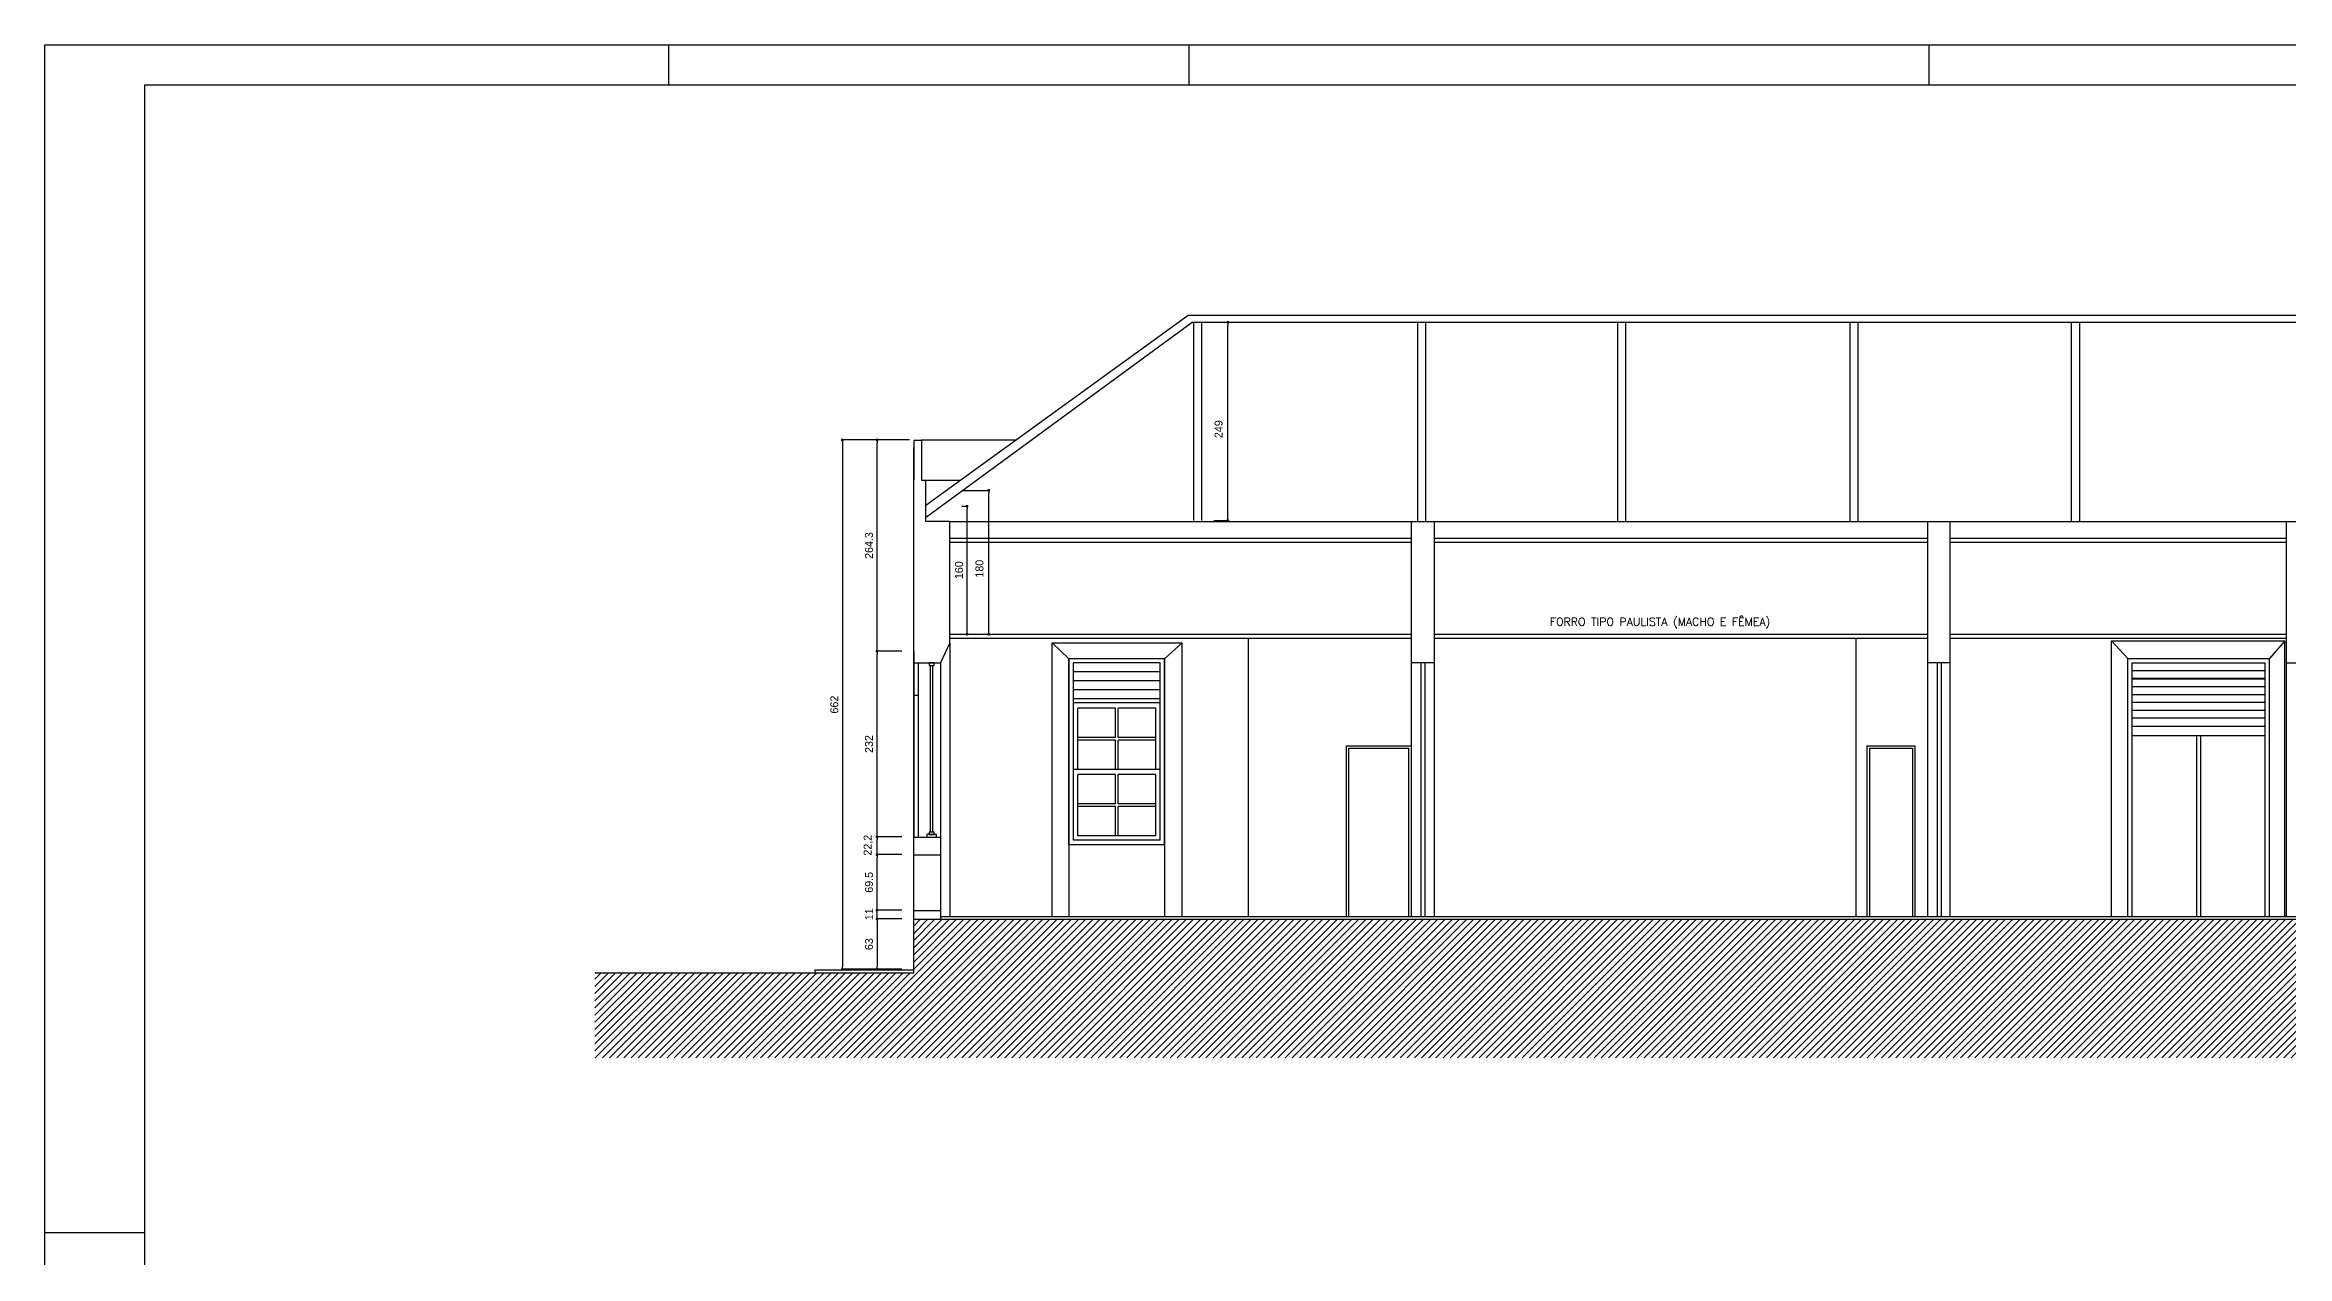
# Model space of a CAD drawing. Extents: x -1098 to 3016, y -832 to 644.
# Drawn here: x 2175 to 2736, y -541 to -238 of the extents above; entities that cross this region are included whole.
import ezdxf

# ---------------------------------------------------------------- set-up
doc = ezdxf.new("R2010")
doc.units = 0
doc.header["$MEASUREMENT"] = 0
doc.layers.get('0').update_dxf_attribs({"linetype": 'CONTINUOUS'})
doc.layers.get('DEFPOINTS').update_dxf_attribs({"linetype": 'CONTINUOUS'})
for name, color, linetype in [('COTAS', 1, 'CONTINUOUS'), ('COTAS_INTERNAS', 1, 'CONTINUOUS'), ('ESQUADRIAS', 2, 'CONTINUOUS'), ('HACHURA', 1, 'CONTINUOUS'), ('MARGEXT', 2, 'CONTINUOUS'), ('MARGINT', 6, 'CONTINUOUS'), ('PAREDE', 1, 'CONTINUOUS'), ('PAREDES', 7, 'CONTINUOUS'), ('PISO', 1, 'CONTINUOUS'), ('TELHADO', 2, 'CONTINUOUS'), ('TERRA', 7, 'CONTINUOUS'), ('TEXTO', 3, 'CONTINUOUS')]:
    doc.layers.add(name, color=color, linetype=linetype)
doc.styles.add('ROMANS', font='romans')
doc.dimstyles.new('ISO-25', dxfattribs={"dimtxt": 10, "dimasz": 3.5, "dimexe": 1.25, "dimexo": 15, "dimgap": 5, "dimtad": 1, "dimdec": 1, "dimtxsty": 'STANDARD', "dimblk": 'DOT', "dimcen": 2.5, "dimclrd": 1, "dimclre": 1, "dimclrt": 2, "dimazin": 3, "dimtfac": 1, "dimtdec": 1, "dimtmove": 0, "dimatfit": 3})

# ---------------------------------------------------------------- blocks, each defined once
blk = doc.blocks.new('_DOT')
at = {"color": 0, "linetype": 'BYBLOCK'}
blk.add_line((-0.5, 0), (-1, 0), dxfattribs=at)
at = {"color": 0, "linetype": 'BYBLOCK', "const_width": 0.5}
blk.add_lwpolyline([(-0.25, 0, 1), (0.25, 0, 1)], format="xyb", close=True, dxfattribs=at)
blk = doc.blocks.new('*D58')
at = {"color": 1, "linetype": 'BYBLOCK'}
for p, q in [((2389.67, -389.66), (2383.26, -389.66)), ((2383.51, -435.36), (2383.51, -390.36)), ((2389.67, -436.06), (2383.26, -436.06))]:
    blk.add_line(p, q, dxfattribs=at)
at = {"layer": 'DEFPOINTS', "color": 0, "linetype": 'BYBLOCK'}
for p in [(2383.51, -389.66), (2392.67, -389.66), (2392.67, -436.06)]:
    blk.add_point(p, dxfattribs=at)
at = {"color": 1, "linetype": 'BYBLOCK', "xscale": 0.7000000000000001, "yscale": 0.7000000000000001, "zscale": 0.7000000000000001}
for p, rotation in [((2383.51, -389.66), 90), ((2383.51, -436.06), 270)]:
    blk.add_blockref('_DOT', p, dxfattribs=dict(at, rotation=rotation))
at = {"color": 2, "linetype": 'BYBLOCK', "insert": (2381.51, -412.86), "char_height": 2, "attachment_point": 5, "rotation": 90}
blk.add_mtext('232', dxfattribs=at)
blk = doc.blocks.new('*D59')
at = {"color": 1, "linetype": 'BYBLOCK'}
for p, q in [((2391.6, -336.8), (2374.59, -336.8)), ((2374.84, -337.5), (2374.84, -468.5)), ((2389.67, -469.2), (2374.59, -469.2))]:
    blk.add_line(p, q, dxfattribs=at)
at = {"layer": 'DEFPOINTS', "color": 0, "linetype": 'BYBLOCK'}
for p in [(2394.6, -336.8), (2374.84, -469.2), (2392.67, -469.2)]:
    blk.add_point(p, dxfattribs=at)
at = {"color": 1, "linetype": 'BYBLOCK', "xscale": 0.7000000000000001, "yscale": 0.7000000000000001, "zscale": 0.7000000000000001}
for p, rotation in [((2374.84, -336.8), 90), ((2374.84, -469.2), 270)]:
    blk.add_blockref('_DOT', p, dxfattribs=dict(at, rotation=rotation))
at = {"color": 2, "linetype": 'BYBLOCK', "insert": (2372.84, -403), "char_height": 2, "attachment_point": 5, "rotation": 90}
blk.add_mtext('662', dxfattribs=at)
blk = doc.blocks.new('JANELA')
at = {"layer": 'ESQUADRIAS'}
for points in [[(0, 0), (0, 232)], [(119.5, 232), (0, 232)], [(5.5, 5.5), (5.5, 227)], [(114, 227), (5.5, 227)], [(114, 5.5), (114, 227)], [(119.5, 0), (119.5, 232)], [(114, 215.75), (5.5, 215.75)], [(114, 204.5), (5.5, 204.5)], [(114, 193.25), (5.5, 193.25)], [(114, 182), (5.5, 182)], [(114, 177), (5.5, 177)], [(11, 94), (11, 170.5)], [(58, 170.5), (11, 170.5)], [(58, 134), (58, 170.5)], [(108.5, 170.5), (61.5, 170.5)], [(61.5, 134), (61.5, 170.5)], [(108.5, 94), (108.5, 170.5)], [(58, 134), (11, 134)], [(58, 130.5), (11, 130.5)], [(58, 94), (58, 130.5)], [(108.5, 134), (61.5, 134)], [(61.5, 94), (61.5, 130.5)], [(108.5, 130.5), (61.5, 130.5)], [(60.4, 94), (5.5, 94)], [(58, 87.5), (11, 87.5)], [(11, 11), (11, 87.5)], [(58, 51), (58, 87.5)], [(114, 94), (60.4, 94)], [(61.5, 51), (61.5, 87.5)], [(108.5, 87.5), (61.5, 87.5)], [(108.5, 11), (108.5, 87.5)], [(58, 51), (11, 51)], [(58, 47.5), (11, 47.5)], [(58, 11), (58, 47.5)], [(108.5, 51), (61.5, 51)], [(108.5, 47.5), (61.5, 47.5)], [(61.5, 11), (61.5, 47.5)], [(0, 0), (119.5, 0)], [(114, 5.5), (5.5, 5.5)], [(108.5, 11), (11, 11)]]:
    blk.add_lwpolyline(points, dxfattribs=at)
blk = doc.blocks.new('*D60')
at = {"color": 1, "linetype": 'BYBLOCK'}
for p, q in [((2389.67, -456.6), (2383.26, -456.6)), ((2383.51, -457.3), (2383.51, -468.5)), ((2389.67, -469.2), (2383.26, -469.2))]:
    blk.add_line(p, q, dxfattribs=at)
at = {"layer": 'DEFPOINTS', "color": 0, "linetype": 'BYBLOCK'}
for p in [(2392.67, -456.6), (2383.51, -469.2), (2392.67, -469.2)]:
    blk.add_point(p, dxfattribs=at)
at = {"color": 1, "linetype": 'BYBLOCK', "xscale": 0.7000000000000001, "yscale": 0.7000000000000001, "zscale": 0.7000000000000001}
for p, rotation in [((2383.51, -456.6), 90), ((2383.51, -469.2), 270)]:
    blk.add_blockref('_DOT', p, dxfattribs=dict(at, rotation=rotation))
at = {"color": 2, "linetype": 'BYBLOCK', "insert": (2381.51, -462.9), "char_height": 2, "attachment_point": 5, "rotation": 90}
blk.add_mtext('63', dxfattribs=at)
blk = doc.blocks.new('*D61')
at = {"color": 1, "linetype": 'BYBLOCK'}
for p, q in [((2389.67, -440.5), (2383.26, -440.5)), ((2383.51, -453.7), (2383.51, -441.2)), ((2389.67, -454.4), (2383.26, -454.4))]:
    blk.add_line(p, q, dxfattribs=at)
at = {"layer": 'DEFPOINTS', "color": 0, "linetype": 'BYBLOCK'}
for p in [(2383.51, -440.5), (2392.67, -440.5), (2392.67, -454.4)]:
    blk.add_point(p, dxfattribs=at)
at = {"color": 1, "linetype": 'BYBLOCK', "xscale": 0.7000000000000001, "yscale": 0.7000000000000001, "zscale": 0.7000000000000001}
for p, rotation in [((2383.51, -440.5), 90), ((2383.51, -454.4), 270)]:
    blk.add_blockref('_DOT', p, dxfattribs=dict(at, rotation=rotation))
at = {"color": 2, "linetype": 'BYBLOCK', "insert": (2381.51, -447.45), "char_height": 2, "attachment_point": 5, "rotation": 90}
blk.add_mtext('69.5', dxfattribs=at)
blk = doc.blocks.new('*D62')
at = {"color": 1, "linetype": 'BYBLOCK'}
for p, q in [((2404.71, -353.39), (2406.25, -353.39)), ((2406, -384.69), (2406, -354.09)), ((2404.71, -385.39), (2406.25, -385.39))]:
    blk.add_line(p, q, dxfattribs=at)
at = {"layer": 'DEFPOINTS', "color": 0, "linetype": 'BYBLOCK'}
for p in [(2401.71, -353.39), (2406, -353.39), (2401.71, -385.39)]:
    blk.add_point(p, dxfattribs=at)
at = {"color": 1, "linetype": 'BYBLOCK', "xscale": 0.7000000000000001, "yscale": 0.7000000000000001, "zscale": 0.7000000000000001}
for p, rotation in [((2406, -353.39), 90), ((2406, -385.39), 270)]:
    blk.add_blockref('_DOT', p, dxfattribs=dict(at, rotation=rotation))
at = {"color": 2, "linetype": 'BYBLOCK', "insert": (2404, -369.39), "char_height": 2, "attachment_point": 5, "rotation": 90}
blk.add_mtext('160', dxfattribs=at)
blk = doc.blocks.new('*D63')
at = {"color": 1, "linetype": 'BYBLOCK'}
for p, q in [((2389.67, -336.8), (2383.26, -336.8)), ((2383.51, -388.96), (2383.51, -337.5)), ((2389.67, -389.66), (2383.26, -389.66))]:
    blk.add_line(p, q, dxfattribs=at)
at = {"layer": 'DEFPOINTS', "color": 0, "linetype": 'BYBLOCK'}
for p in [(2383.51, -336.8), (2392.67, -336.8), (2392.67, -389.66)]:
    blk.add_point(p, dxfattribs=at)
at = {"color": 1, "linetype": 'BYBLOCK', "xscale": 0.7000000000000001, "yscale": 0.7000000000000001, "zscale": 0.7000000000000001}
for p, rotation in [((2383.51, -336.8), 90), ((2383.51, -389.66), 270)]:
    blk.add_blockref('_DOT', p, dxfattribs=dict(at, rotation=rotation))
at = {"color": 2, "linetype": 'BYBLOCK', "insert": (2381.51, -363.23), "char_height": 2, "attachment_point": 5, "rotation": 90}
blk.add_mtext('264.3', dxfattribs=at)

msp = doc.modelspace()

# ---------------------------------------------------------------- hatches: boundary and pattern name
at = {"layer": 'HACHURA'}
h = msp.add_hatch(dxfattribs=at)
h.set_pattern_fill('ANSI31', color=256, scale=0.4, style=0)
h.set_pattern_definition([(45, (2150.2352, -997.2027), (-0.8980256, 0.8980256), [])])
h.paths.add_polyline_path([(2312.969, -470.053), (2312.969, -491.326), (2879.904, -491.326), (2879.592, -470.053), (2809.766, -470.053), (2809.766, -456.693), (2392.666, -456.693), (2392.666, -470.053), (2353.503, -470.053)])

# ---------------------------------------------------------------- linework, layer by layer
at = {"layer": 'COTAS', "color": 1}
for p, q in [((2389.666, -436.06), (2383.257, -436.06)), ((2383.507, -439.8), (2383.507, -436.76)), ((2389.666, -440.5), (2383.257, -440.5)), ((2389.666, -454.4), (2383.257, -454.4)), ((2389.666, -456.6), (2383.257, -456.6)), ((2383.507, -456.6), (2383.507, -454.4)), ((2383.507, -457.3), (2383.507, -458))]:
    msp.add_line(p, q, dxfattribs=at)
at = {"layer": 'COTAS_INTERNAS', "color": 1}
for p, q in [((2467.686, -307.393), (2471.457, -307.393)), ((2471.207, -356.275), (2471.207, -308.093)), ((2404.666, -349.421), (2411.684, -349.421)), ((2411.434, -384.693), (2411.434, -350.121)), ((2467.686, -356.975), (2471.457, -356.975)), ((2404.706, -385.393), (2411.684, -385.393))]:
    msp.add_line(p, q, dxfattribs=at)
at = {"layer": 'COTAS_INTERNAS'}
for points in [[(2418.084, -336.893), (2394.602, -336.893)], [(2395.666, -346.893), (2404.262, -346.893)], [(2401.706, -387.593), (2401.706, -455.993)]]:
    msp.add_lwpolyline(points, dxfattribs=at)
at = {"layer": 'ESQUADRIAS'}
for points in [[(2392.666, -389.753), (2392.666, -436.153)], [(2393.766, -392.593), (2393.766, -436.153)], [(2396.886, -434.862), (2396.886, -393.223)], [(2397.486, -434.862), (2397.486, -393.223)], [(2519.466, -392.593), (2519.466, -455.993)], [(2520.466, -392.593), (2520.466, -455.993)], [(2648.466, -392.593), (2648.466, -455.993)], [(2649.466, -392.593), (2649.466, -455.993)], [(2697.203, -392.593), (2730.45, -392.593)], [(2697.203, -455.993), (2697.203, -392.593)], [(2730.45, -394.548), (2697.203, -394.548)], [(2730.45, -396.504), (2697.203, -396.504)], [(2730.45, -396.619), (2697.203, -396.619)], [(2730.45, -455.993), (2730.45, -392.593)], [(2393.766, -400.753), (2392.666, -400.753)], [(2730.45, -398.575), (2697.203, -398.575)], [(2730.45, -400.53), (2697.203, -400.53)], [(2730.45, -402.486), (2697.203, -402.486)], [(2730.45, -404.441), (2697.203, -404.441)], [(2730.45, -406.397), (2697.203, -406.397)], [(2697.203, -408.353), (2730.45, -408.353)], [(2500.866, -413.333), (2517.066, -413.333)], [(2500.866, -455.993), (2500.866, -413.333)], [(2501.466, -413.933), (2516.466, -413.933)], [(2501.466, -455.993), (2501.466, -413.933)], [(2516.466, -455.993), (2516.466, -413.933)], [(2517.066, -455.933), (2517.066, -413.333)], [(2630.936, -413.333), (2630.936, -455.993)], [(2630.936, -413.333), (2642.905, -413.333)], [(2631.536, -413.933), (2631.536, -455.993)], [(2631.536, -413.933), (2642.305, -413.933)], [(2642.305, -413.933), (2642.305, -455.993)], [(2642.905, -413.333), (2642.905, -455.993)], [(2697.203, -410.728), (2730.45, -410.728)], [(2713.327, -410.728), (2713.327, -455.993)], [(2714.327, -410.728), (2714.327, -455.993)]]:
    msp.add_lwpolyline(points, dxfattribs=at)
for points in [[(2396.513, -393.223), (2397.819, -393.223), (2397.819, -392.593), (2396.513, -392.593)], [(2395.974, -436.153), (2398.359, -436.153), (2398.359, -435.492), (2395.974, -435.492)], [(2396.513, -435.492), (2397.819, -435.492), (2397.819, -434.862), (2396.513, -434.862)]]:
    msp.add_lwpolyline(points, close=True, dxfattribs=at)
at = {"layer": 'MARGEXT'}
for p, q in [((2175.5, -238), (3016.5, -238)), ((2175.5, -832), (2175.5, -238)), ((2331.5, -248), (2331.5, -238)), ((2461.5, -248), (2461.5, -238)), ((2646.5, -248), (2646.5, -238)), ((2175.5, -535), (2200.5, -535))]:
    msp.add_line(p, q, dxfattribs=at)
at = {"layer": 'MARGINT'}
for p, q in [((2200.5, -248), (3006.5, -248)), ((2200.5, -822), (2200.5, -248))]:
    msp.add_line(p, q, dxfattribs=at)
at = {"layer": 'PAREDE', "color": 4}
msp.add_lwpolyline([(2401.706, -357.193), (2800.766, -357.193)], dxfattribs=at)
at = {"layer": 'PAREDES'}
for points in [[(2392.666, -336.893), (2394.602, -336.893)], [(2392.666, -336.893), (2392.666, -346.893)], [(2392.666, -470.053), (2392.666, -338.693)], [(2394.602, -336.893), (2394.602, -346.893)], [(2394.602, -346.893), (2395.666, -346.893)], [(2395.666, -357.193), (2395.666, -346.893)], [(2401.706, -357.193), (2395.666, -357.193)], [(2401.706, -387.593), (2401.706, -357.193)], [(2517.066, -455.993), (2517.066, -357.193)], [(2522.866, -455.993), (2522.866, -357.193)], [(2646.166, -455.933), (2646.166, -357.193)], [(2651.766, -455.933), (2651.766, -357.193)], [(2735.766, -455.933), (2735.766, -357.193)], [(2401.706, -387.593), (2399.404, -392.593)], [(2392.666, -392.593), (2399.404, -392.593)], [(2399.404, -392.593), (2399.404, -456.693)], [(2522.866, -392.593), (2517.066, -392.593)], [(2651.766, -392.593), (2646.166, -392.593)], [(2735.766, -392.593), (2741.166, -392.593)], [(2392.666, -436.153), (2399.404, -436.153)], [(2392.666, -440.593), (2399.404, -440.593)], [(2392.666, -454.493), (2399.404, -454.493)]]:
    msp.add_lwpolyline(points, dxfattribs=at)
at = {"layer": 'PAREDES', "color": 4}
for points in [[(2476.343, -455.993), (2476.343, -386.393)], [(2628.129, -386.393), (2628.129, -455.993)], [(2427.263, -455.993), (2427.263, -387.593)], [(2427.263, -387.593), (2431.484, -391.593)], [(2427.263, -387.593), (2459.743, -387.593)], [(2455.384, -391.593), (2431.484, -391.593), (2431.484, -455.993)], [(2459.743, -387.593), (2455.384, -391.593)], [(2455.384, -391.593), (2455.384, -455.993)], [(2459.743, -455.993), (2459.743, -387.593)], [(2692.103, -455.993), (2692.103, -387.053)], [(2692.103, -387.053), (2735.413, -387.053)], [(2692.103, -387.053), (2696.103, -391.493)], [(2696.103, -455.993), (2696.103, -391.493)], [(2696.103, -391.493), (2731.55, -391.493)], [(2735.413, -387.053), (2731.55, -391.493)], [(2731.55, -455.993), (2731.55, -391.493)], [(2735.413, -455.993), (2735.413, -387.053)]]:
    msp.add_lwpolyline(points, dxfattribs=at)
at = {"layer": 'PISO'}
for points in [[(2399.404, -455.993), (2800.766, -455.993)], [(2368.066, -469.293), (2392.666, -469.293)], [(2368.066, -470.053), (2368.066, -469.293)]]:
    msp.add_lwpolyline(points, dxfattribs=at)
at = {"layer": 'TELHADO', "color": 5}
for points in [[(2395.666, -353.112), (2461.268, -305.65)], [(2395.849, -356.042), (2462.27, -307.393)], [(2461.268, -305.65), (2741.335, -305.65)], [(2462.27, -307.393), (2739.52, -307.393)], [(2462.686, -356.975), (2462.686, -307.393)], [(2464.686, -356.975), (2464.686, -307.393)], [(2518.706, -357.193), (2518.706, -307.393)], [(2520.706, -357.193), (2520.706, -307.393)], [(2568.706, -357.193), (2568.706, -307.393)], [(2570.706, -357.193), (2570.706, -307.393)], [(2626.706, -357.193), (2626.706, -307.393)], [(2628.706, -357.193), (2628.706, -307.393)], [(2682.105, -357.096), (2682.105, -307.296)], [(2684.105, -357.096), (2684.105, -307.296)]]:
    msp.add_lwpolyline(points, dxfattribs=at)
at = {"layer": 'TELHADO', "color": 1}
for points in [[(2401.706, -361.393), (2517.066, -361.393)], [(2401.706, -362.393), (2517.066, -362.393)], [(2522.866, -361.393), (2646.166, -361.393)], [(2522.866, -362.393), (2646.166, -362.393)], [(2651.766, -361.393), (2735.766, -361.393)], [(2651.766, -362.393), (2735.766, -362.393)]]:
    msp.add_lwpolyline(points, dxfattribs=at)
at = {"layer": 'TELHADO', "color": 3}
for points in [[(2401.706, -385.393), (2517.066, -385.393)], [(2401.706, -386.393), (2517.066, -386.393)], [(2522.866, -385.393), (2646.166, -385.393)], [(2522.866, -386.393), (2646.166, -386.393)], [(2651.766, -385.393), (2735.766, -385.393)], [(2651.766, -386.393), (2735.766, -386.393)]]:
    msp.add_lwpolyline(points, dxfattribs=at)
at = {"layer": 'TERRA'}
for points in [[(2392.666, -456.693), (2809.766, -456.693)], [(2312.969, -470.053), (2392.666, -470.053)]]:
    msp.add_lwpolyline(points, dxfattribs=at)

# ---------------------------------------------------------------- block references
at = {"layer": 'COTAS', "color": 1, "xscale": 0.6999999999998181, "yscale": 0.6999999999998181, "zscale": 0.7000000000000001}
for p, rotation in [((2383.507, -436.06), 90), ((2383.507, -440.5), 270), ((2383.507, -454.4), 270), ((2383.507, -456.6), 90)]:
    msp.add_blockref('_DOT', p, dxfattribs=dict(at, rotation=rotation))
at = {"layer": 'COTAS_INTERNAS', "color": 1, "xscale": 0.7000000000000001, "yscale": 0.7000000000000001, "zscale": 0.7000000000000001}
for p, rotation in [((2471.207, -307.393), 90), ((2411.434, -349.421), 90), ((2471.207, -356.975), 270), ((2411.434, -385.393), 270)]:
    msp.add_blockref('_DOT', p, dxfattribs=dict(at, rotation=rotation))
at = {"layer": 'ESQUADRIAS', "xscale": 0.2000000000007276, "yscale": 0.1999999999998181, "zscale": 0.2}
msp.add_blockref('JANELA', (2431.484, -437.993), dxfattribs=at)

# ---------------------------------------------------------------- texts
at = {"layer": 'COTAS', "color": 2, "char_height": 2, "attachment_point": 5, "rotation": 90}
for s, insert in [('22,2', (2381.34, -438.156)), ('11', (2381.507, -455.415))]:
    msp.add_mtext(s, dxfattribs=dict(at, insert=insert))
at = {"layer": 'COTAS_INTERNAS', "color": 2}
for s, p in [('249', (2469.873, -336.351)), ('180', (2410.1, -371.24))]:
    msp.add_text(s, height=2, rotation=90, dxfattribs=at).set_placement(p)
at = {"layer": 'TEXTO', "style": 'ROMANS'}
msp.add_text('FORRO TIPO PAULISTA (MACHO E FÊMEA) ', height=2, dxfattribs=at).set_placement((2551.675, -383.282))

# ---------------------------------------------------------------- dimensions: what is measured, and where the dimension line sits
at = {"layer": 'COTAS'}
for base, p1, p2, picture, middle in [((2374.842, -469.2), (2394.602, -336.8), (2392.666, -469.2), '*D59', (2372.842, -403)), ((2383.507, -336.8), (2392.666, -389.66), (2392.666, -336.8), '*D63', (2381.507, -363.23)), ((2383.507, -389.66), (2392.666, -436.06), (2392.666, -389.66), '*D58', (2381.507, -412.86)), ((2383.507, -440.5), (2392.666, -454.4), (2392.666, -440.5), '*D61', (2381.507, -447.45)), ((2383.507, -469.2), (2392.666, -456.6), (2392.666, -469.2), '*D60', (2381.507, -462.9))]:
    dim = msp.add_linear_dim(base=base, p1=p1, p2=p2, angle=90, dimstyle='ISO-25', override={"dimscale": 0.2, "dimlfac": 5}, dxfattribs=at)
    dim.commit()
    dim.dimension.update_dxf_attribs({"geometry": picture, "text_midpoint": middle})
at = {"layer": 'COTAS_INTERNAS'}
dim = msp.add_linear_dim(base=(2405.997, -353.393), p1=(2401.706, -385.393), p2=(2401.706, -353.393), angle=90, dimstyle='ISO-25', override={"dimscale": 0.2, "dimlfac": 5}, dxfattribs=at)
dim.commit()
dim.dimension.update_dxf_attribs({"geometry": '*D62', "text_midpoint": (2403.997, -369.393)})

doc.saveas('drawing.dxf')
